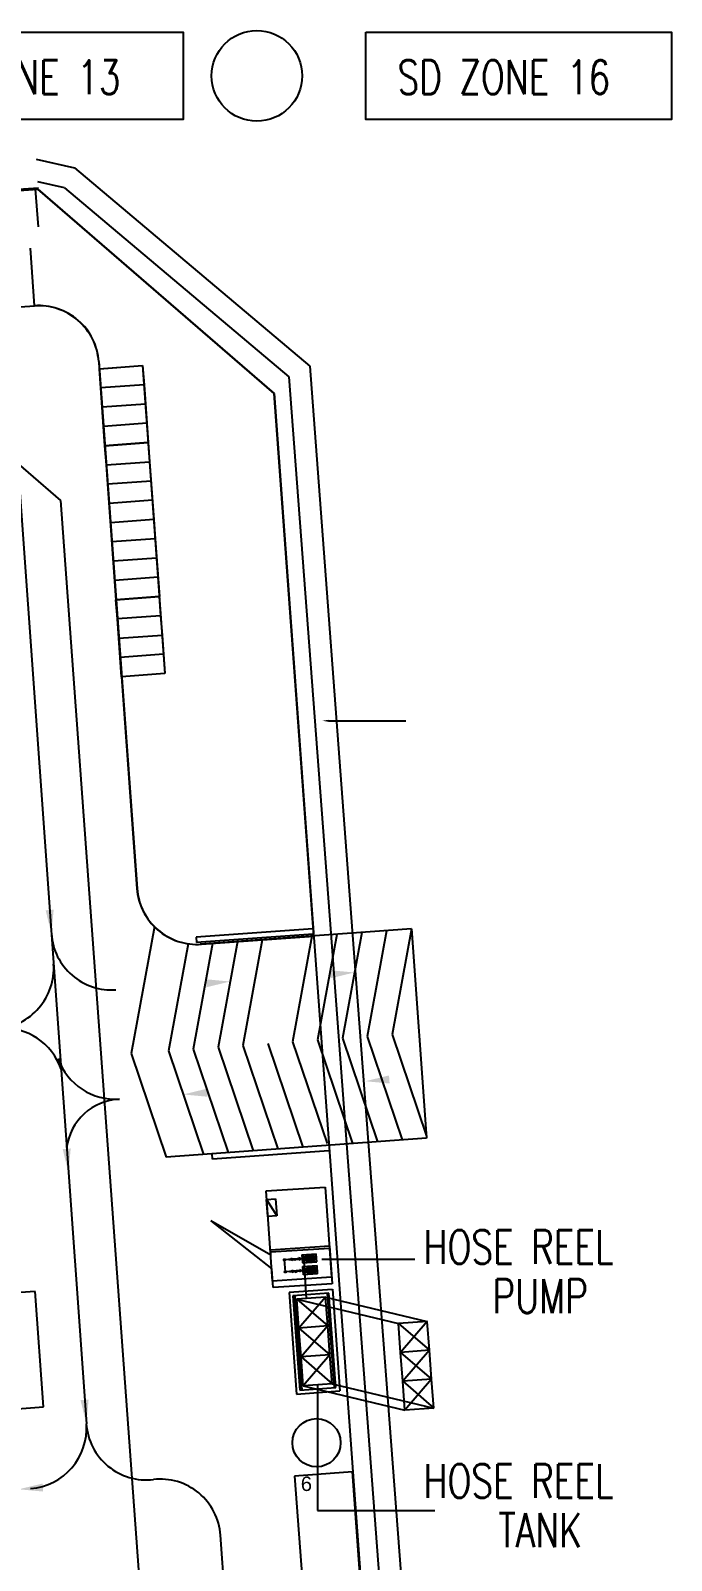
# Model space of a CAD drawing. Extents: x 134044 to 2458691, y -1196082 to 3409924.
# Drawn here: x 134823.5 to 134866, y 153257.6 to 153358.9 of the extents above; entities that cross this region are included whole.
import ezdxf

# ---------------------------------------------------------------- set-up
doc = ezdxf.new("R2010")
doc.units = 0
doc.linetypes.add('HIDDEN', pattern=[0.375, 0.25, -0.125])
doc.layers.get('0').update_dxf_attribs({"linetype": 'CONTINUOUS'})
for name, color, linetype in [('$DRAIN', 5, 'CONTINUOUS'), ('$LOTMLK', 7, 'CONTINUOUS'), ('000_-_ARCHITECT', 251, 'CONTINUOUS'), ('000_-_BORDER', 7, 'CONTINUOUS'), ('000_-_LAYOUT', 7, 'CONTINUOUS'), ('000_-_PARKING', 7, 'CONTINUOUS'), ('000_-_SETBACK_LINE', 6, 'CONTINUOUS'), ('000_-_TRAFIK', 7, 'HIDDEN'), ('1', 251, 'CONTINUOUS'), ('ARROW', 7, 'CONTINUOUS'), ('BOMBA', 20, 'CONTINUOUS'), ('F_COL', 3, 'CONTINUOUS'), ('HR_TANK', 1, 'CONTINUOUS'), ('MIMIC_SIZE', 7, 'CONTINUOUS'), ('TNB', 2, 'CONTINUOUS')]:
    doc.layers.add(name, color=color, linetype=linetype)
doc.styles.add('PLOT02__REVB$0$NARROW', font='SIMPLEX', dxfattribs={"width": 0.75})
doc.styles.get("Standard").update_dxf_attribs({"font": 'arial.ttf'})

msp = doc.modelspace()

# ---------------------------------------------------------------- linework, layer by layer
at = {"layer": '$DRAIN', "color": 0, "linetype": 'BYBLOCK'}
for p, q in [((134823.858, 153350.438, 0), (134826.383, 153349.856, 0)), ((134826.383, 153349.856, 0), (134841.983, 153336.715, 0)), ((134823.815, 153348.443, 0), (134821.495, 153348.278, 0)), ((134821.673, 153348.371, 0), (134823.993, 153348.536, 0)), ((134823.993, 153345.94, 0), (134823.815, 153348.443, 0)), ((134825.721, 153348.532, 0), (134823.964, 153348.937, 0)), ((134825.721, 153348.532, 0), (134840.594, 153336.004, 0)), ((134840.594, 153336.004, 0), (134843.372, 153299.151, 0)), ((134841.983, 153336.715, 0), (134844.805, 153299.287, 0)), ((134843.372, 153299.151, 0), (134844.425, 153285.186, 0)), ((134844.805, 153299.287, 0), (134845.859, 153285.306, 0)), ((134845.859, 153285.306, 0), (134853.888, 153178.808, 0)), ((134844.425, 153285.186, 0), (134852.457, 153178.642, 0))]:
    msp.add_line(p, q, dxfattribs=at)
at = {"layer": '$LOTMLK', "color": 0, "linetype": 'BYBLOCK'}
for p, q in [((134748.295, 153342.967, 0), (134823.96, 153348.443, 0)), ((134823.96, 153348.443, 0), (134839.627, 153334.912, 0)), ((134839.627, 153334.912, 0), (134850.42, 153186.911, 0))]:
    msp.add_line(p, q, dxfattribs=at)
at = {"color": 7, "linetype": 'BYBLOCK'}
for points in [[(134813.346, 153358.843), (134833.596, 153358.843), (134833.596, 153353.057), (134813.346, 153353.057)], [(134845.709, 153358.843), (134865.958, 153358.843), (134865.958, 153353.057), (134845.709, 153353.057)]]:
    msp.add_lwpolyline(points, close=True, dxfattribs=at)
at = {"color": 1, "linetype": 'BYBLOCK'}
msp.add_circle((134838.479, 153355.95), 3, dxfattribs=at)
at = {"layer": '000_-_ARCHITECT', "color": 0, "linetype": 'BYBLOCK'}
for p, q in [((134831.685, 153299.58, 0), (134830.144, 153291.165, 0)), ((134842.189, 153299.435, 0), (134834.461, 153298.871, 0)), ((134833.915, 153298.444, 0), (134832.615, 153291.345, 0)), ((134835.544, 153298.462, 0), (134834.262, 153291.465, 0)), ((134834.461, 153298.871, 0), (134834.487, 153298.513, 0)), ((134842.215, 153299.077, 0), (134834.487, 153298.513, 0)), ((134848.721, 153299.421, 0), (134834.72, 153298.402, 0)), ((134842.247, 153298.95, 0), (134834.814, 153298.408, 0)), ((134837.191, 153298.582, 0), (134835.909, 153291.585, 0)), ((134838.838, 153298.702, 0), (134837.557, 153291.705, 0)), ((134842.132, 153298.941, 0), (134840.851, 153291.944, 0)), ((134843.779, 153299.061, 0), (134842.498, 153292.064, 0)), ((134845.427, 153299.181, 0), (134844.145, 153292.184, 0)), ((134847.074, 153299.301, 0), (134845.792, 153292.304, 0)), ((134848.721, 153299.421, 0), (134847.439, 153292.424, 0)), ((134848.721, 153299.421, 0), (134849.729, 153285.556, 0)), ((134847.439, 153292.424, 0), (134849.72, 153285.686, 0)), ((134832.615, 153291.345, 0), (134834.938, 153284.483, 0)), ((134834.262, 153291.465, 0), (134836.585, 153284.602, 0)), ((134835.909, 153291.585, 0), (134838.232, 153284.722, 0)), ((134837.557, 153291.705, 0), (134839.879, 153284.841, 0)), ((134839.204, 153291.824, 0), (134841.527, 153284.961, 0)), ((134840.851, 153291.944, 0), (134843.131, 153285.207, 0)), ((134842.498, 153292.064, 0), (134844.821, 153285.2, 0)), ((134844.145, 153292.184, 0), (134846.469, 153285.319, 0)), ((134845.792, 153292.304, 0), (134848.116, 153285.439, 0)), ((134830.144, 153291.165, 0), (134832.467, 153284.304, 0)), ((134849.729, 153285.556, 0), (134832.467, 153284.304, 0)), ((134835.531, 153284.165, 0), (134835.505, 153284.524, 0)), ((134843.259, 153284.726, 0), (134835.531, 153284.165, 0)), ((134839.089, 153282.06, 0), (134843.002, 153282.305, 0)), ((134843.002, 153282.305, 0), (134843.419, 153276.337, 0)), ((134839.506, 153276.085, 0), (134839.089, 153282.06, 0)), ((134843.293, 153278.253, 0), (134839.38, 153278, 0)), ((134843.417, 153276.339, 0), (134839.503, 153276.086, 0)), ((134823.781, 153275.399, 0), (134818.2, 153275.001, 0)), ((134824.327, 153267.746, 0), (134823.781, 153275.399, 0)), ((134843.479, 153275.54, 0), (134840.609, 153275.326, 0)), ((134840.609, 153275.326, 0), (134841.112, 153268.598, 0)), ((134843.258, 153275.283, 0), (134840.866, 153275.104, 0)), ((134840.866, 153275.104, 0), (134841.333, 153268.855, 0)), ((134840.986, 153275.113, 0), (134841.452, 153268.864, 0)), ((134843.138, 153275.274, 0), (134843.605, 153269.025, 0)), ((134843.724, 153269.034, 0), (134843.258, 153275.283, 0)), ((134843.486, 153275.541, 0), (134843.988, 153268.813, 0)), ((134841.333, 153268.855, 0), (134843.724, 153269.034, 0)), ((134841.112, 153268.598, 0), (134843.981, 153268.813, 0)), ((134818.746, 153267.347, 0), (134824.327, 153267.746, 0))]:
    msp.add_line(p, q, dxfattribs=at)
at = {"layer": '000_-_BORDER', "color": 0, "linetype": 'BYBLOCK'}
for p, q in [((134748.295, 153342.967, 0), (134823.96, 153348.443, 0)), ((134823.96, 153348.443, 0), (134839.627, 153334.912, 0)), ((134839.627, 153334.912, 0), (134850.42, 153186.911, 0))]:
    msp.add_line(p, q, dxfattribs=at)
at = {"layer": '000_-_LAYOUT', "color": 0, "linetype": 'BYBLOCK'}
for p, q in [((134823.96, 153348.443, 0), (134748.295, 153342.967, 0)), ((134839.627, 153334.912, 0), (134823.96, 153348.443, 0)), ((134823.442, 153344.539, 0), (134823.719, 153340.712, 0)), ((134757.711, 153335.925, 0), (134823.73, 153340.713, 0)), ((134827.994, 153337.015, 0), (134828.029, 153336.544, 0)), ((134828.005, 153337.016, 0), (134830.537, 153302.105, 0)), ((134828.029, 153336.544, 0), (134830.896, 153336.752, 0)), ((134830.896, 153336.752, 0), (134832.379, 153316.343, 0)), ((134842.247, 153298.95, 0), (134839.627, 153334.912, 0)), ((134832.379, 153316.343, 0), (134829.509, 153316.134, 0)), ((134829.509, 153316.134, 0), (134830.527, 153302.104, 0)), ((134834.803, 153298.407, 0), (134842.247, 153298.95, 0))]:
    msp.add_line(p, q, dxfattribs=at)
for centre, start, end in [((134824.008, 153336.726, 0), 4.14851, 94.14851), ((134824.019, 153336.727), 4.14851, 94.14851), ((134834.513, 153302.393, 0), 184.14851, 274.16723), ((134834.523, 153302.394, 0), 184.14851, 274.16724)]:
    msp.add_arc(centre, 3.997, start, end, dxfattribs=at)
at = {"layer": '000_-_PARKING', "color": 0, "linetype": 'BYBLOCK'}
for p, q in [((134828.036, 153336.544, 0), (134830.906, 153336.753, 0)), ((134828.407, 153331.442, 0), (134828.036, 153336.544, 0)), ((134830.906, 153336.753, 0), (134830.999, 153335.477, 0)), ((134830.999, 153335.477, 0), (134828.129, 153335.269, 0)), ((134830.999, 153335.477, 0), (134831.184, 153332.926, 0)), ((134831.092, 153334.202, 0), (134828.222, 153333.993, 0)), ((134831.184, 153332.926, 0), (134828.314, 153332.718, 0)), ((134831.184, 153332.926, 0), (134831.277, 153331.651, 0)), ((134831.277, 153331.651, 0), (134828.407, 153331.442, 0)), ((134828.409, 153331.442, 0), (134831.279, 153331.651, 0)), ((134828.502, 153330.167, 0), (134828.409, 153331.442, 0)), ((134831.279, 153331.651, 0), (134831.372, 153330.375, 0)), ((134828.5, 153330.167, 0), (134831.372, 153330.375, 0)), ((134828.593, 153328.891, 0), (134828.5, 153330.167, 0)), ((134831.37, 153330.375, 0), (134831.648, 153326.549, 0)), ((134831.463, 153329.1, 0), (134828.593, 153328.891, 0)), ((134829.149, 153321.238, 0), (134828.593, 153328.891, 0)), ((134831.555, 153327.824, 0), (134828.685, 153327.616, 0)), ((134831.648, 153326.549, 0), (134828.778, 153326.34, 0)), ((134831.648, 153326.549, 0), (134831.741, 153325.273, 0)), ((134831.741, 153325.273, 0), (134828.871, 153325.065, 0)), ((134831.741, 153325.273, 0), (134832.019, 153321.447, 0)), ((134831.834, 153323.998, 0), (134828.964, 153323.789, 0)), ((134831.926, 153322.722, 0), (134829.057, 153322.513, 0)), ((134829.138, 153321.236, 0), (134832.008, 153321.445, 0)), ((134829.231, 153319.961, 0), (134829.138, 153321.236, 0)), ((134832.019, 153321.447, 0), (134829.149, 153321.238, 0)), ((134832.008, 153321.445, 0), (134832.101, 153320.17, 0)), ((134832.101, 153320.17, 0), (134829.231, 153319.961, 0)), ((134829.324, 153318.685, 0), (134829.231, 153319.961, 0)), ((134832.101, 153320.17, 0), (134832.194, 153318.894, 0)), ((134829.323, 153318.685, 0), (134832.194, 153318.894, 0)), ((134832.193, 153318.894, 0), (134832.379, 153316.343, 0)), ((134829.509, 153316.134, 0), (134829.323, 153318.685, 0)), ((134832.286, 153317.619, 0), (134829.416, 153317.41, 0)), ((134832.379, 153316.343, 0), (134829.509, 153316.134, 0)), ((134844.807, 153263.448, 0), (134840.98, 153263.17, 0)), ((134840.98, 153263.17, 0), (134841.537, 153255.517, 0)), ((134845.363, 153255.795, 0), (134844.807, 153263.448, 0))]:
    msp.add_line(p, q, dxfattribs=at)
at = {"layer": '000_-_SETBACK_LINE', "color": 0, "linetype": 'BYBLOCK'}
for p, q in [((134825.488, 153327.808, 0), (134818.984, 153333.425, 0)), ((134830.65, 153256.956, 0), (134825.488, 153327.808, 0))]:
    msp.add_line(p, q, dxfattribs=at)
at = {"layer": '000_-_TRAFIK', "color": 0, "linetype": 'BYBLOCK'}
for p, q in [((134822.531, 153331.735, 0), (134827.175, 153266.623)), ((134840.697, 153195.073, 0), (134836.067, 153259.254, 0))]:
    msp.add_line(p, q, dxfattribs=at)
for centre, radius, start, end in [((134828.846, 153299.373, 0), 3.997, 184.07984, 274.15526), ((134821.016, 153296.805, 0), 3.997, 274.01977, 4.07984), ((134821.718, 153288.842), 3.997, 18.96017, 94.01977), ((134829.093, 153292.133, 0), 3.997, 198.96017, 274.15962), ((134829.54, 153284.451, 0), 3.7, 92.42753, 172.73258), ((134823.189, 153266.334), 3.997, 274.16033, 4.07984), ((134831.161, 153266.907), 3.997, 184.07984, 276.60852), ((134832.081, 153258.967), 3.997, 4.12595, 96.60852)]:
    msp.add_arc(centre, radius, start, end, dxfattribs=at)
for points in [[(134824.478, 153300.658), (134824.86, 153299.083), (134825.009, 153300.697)], [(134843.328, 153296.685, 0), (134844.942, 153296.536, 0), (134843.367, 153296.154, 0)], [(134835.093, 153296.087, 0), (134836.707, 153295.937, 0), (134835.131, 153295.556, 0)], [(134847.24, 153289.713, 0), (134845.665, 153289.331, 0), (134847.278, 153289.181, 0)], [(134835.169, 153288.835, 0), (134833.594, 153288.454, 0), (134835.207, 153288.303, 0)], [(134825.606, 153284.837), (134825.988, 153283.262), (134826.138, 153284.876)], [(134826.793, 153268.198), (134827.175, 153266.623), (134827.325, 153268.236)], [(134824.27, 153262.672, 0), (134822.695, 153262.291, 0), (134824.308, 153262.141, 0)]]:
    msp.add_solid(points, dxfattribs=at)
at = {"layer": '1', "color": 0, "linetype": 'BYBLOCK'}
msp.add_lwpolyline([(134843.218, 153313.216), (134848.344, 153313.214)], dxfattribs=at)
msp.add_solid([(134843.217, 153313.149, 0), (134842.818, 153313.216, 0), (134843.218, 153313.282, 0)], dxfattribs=at)
at = {"layer": 'ARROW', "color": 0, "linetype": 'BYBLOCK'}
for p, q in [((134839.411, 153277.803, 0), (134835.429, 153280.09, 0)), ((134835.429, 153280.09, 0), (134839.472, 153276.91, 0)), ((134839.386, 153278.16, 0), (134843.298, 153278.434, 0)), ((134839.411, 153277.803, 0), (134839.386, 153278.16, 0)), ((134843.298, 153278.434, 0), (134843.474, 153275.911, 0)), ((134839.558, 153275.66, 0), (134839.472, 153276.91, 0)), ((134843.474, 153275.911, 0), (134839.558, 153275.66, 0))]:
    msp.add_line(p, q, dxfattribs=at)
at = {"layer": 'BOMBA', "color": 1, "linetype": 'BYBLOCK'}
for p, q in [((134840.65, 153277.515, 0), (134840.311, 153277.492, 0)), ((134840.366, 153276.703, 0), (134840.311, 153277.492, 0)), ((134840.655, 153277.441, 0), (134840.645, 153277.582, 0)), ((134840.854, 153277.455, 0), (134840.699, 153277.586, 0)), ((134840.709, 153277.445, 0), (134840.699, 153277.586, 0)), ((134840.844, 153277.596, 0), (134840.709, 153277.445, 0)), ((134840.854, 153277.455, 0), (134840.844, 153277.596, 0)), ((134841.093, 153277.545, 0), (134840.849, 153277.528, 0)), ((134840.934, 153277.46, 0), (134840.924, 153277.602, 0)), ((134840.929, 153277.534, 0), (134841.019, 153277.47, 0)), ((134841.043, 153277.501, 0), (134840.996, 153277.441, 0)), ((134841.054, 153277.469, 0), (134841.044, 153277.61, 0)), ((134841.098, 153277.472, 0), (134841.088, 153277.613, 0)), ((134841.125, 153277.497, 0), (134841.119, 153277.591, 0)), ((134841.154, 153277.499, 0), (134841.148, 153277.593, 0)), ((134841.187, 153277.501, 0), (134841.181, 153277.596, 0)), ((134841.218, 153277.48, 0), (134841.208, 153277.621, 0)), ((134841.253, 153277.556, 0), (134841.213, 153277.554, 0)), ((134841.362, 153277.587, 0), (134841.248, 153277.624, 0)), ((134841.258, 153277.483, 0), (134841.248, 153277.624, 0)), ((134841.365, 153277.535, 0), (134841.258, 153277.483, 0)), ((134841.365, 153277.535, 0), (134841.362, 153277.587, 0)), ((134841.525, 153277.575, 0), (134841.363, 153277.564, 0)), ((134841.455, 153277.837, 0), (134842.413, 153277.904, 0)), ((134841.455, 153277.837, 0), (134841.493, 153277.298, 0)), ((134841.493, 153277.298, 0), (134842.451, 153277.365, 0)), ((134842.451, 153277.365, 0), (134841.493, 153277.298, 0)), ((134841.493, 153277.298, 0), (134842.451, 153277.365, 0)), ((134841.608, 153277.742, 0), (134841.514, 153277.736, 0)), ((134841.514, 153277.736, 0), (134841.537, 153277.398, 0)), ((134841.537, 153277.398, 0), (134841.632, 153277.404, 0)), ((134841.561, 153277.739, 0), (134841.757, 153274.931, 0)), ((134841.632, 153277.404, 0), (134841.608, 153277.742, 0)), ((134841.615, 153277.641, 0), (134841.722, 153277.648, 0)), ((134841.625, 153277.506, 0), (134841.732, 153277.513, 0)), ((134842.307, 153277.791, 0), (134841.715, 153277.75, 0)), ((134841.715, 153277.75, 0), (134841.739, 153277.412, 0)), ((134841.739, 153277.412, 0), (134842.33, 153277.453, 0)), ((134841.764, 153277.753, 0), (134841.788, 153277.415, 0)), ((134842.262, 153277.729, 0), (134841.768, 153277.695, 0)), ((134842.267, 153277.662, 0), (134841.773, 153277.627, 0)), ((134842.271, 153277.594, 0), (134841.777, 153277.56, 0)), ((134842.276, 153277.527, 0), (134841.782, 153277.493, 0)), ((134842.258, 153277.788, 0), (134842.282, 153277.45, 0)), ((134842.33, 153277.453, 0), (134842.307, 153277.791, 0)), ((134842.451, 153277.365, 0), (134842.413, 153277.904, 0)), ((134840.705, 153276.727, 0), (134840.366, 153276.703, 0)), ((134840.71, 153276.653, 0), (134840.7, 153276.794, 0)), ((134840.764, 153276.657, 0), (134840.754, 153276.798, 0)), ((134840.909, 153276.667, 0), (134840.754, 153276.798, 0)), ((134840.899, 153276.808, 0), (134840.764, 153276.657, 0)), ((134840.909, 153276.667, 0), (134840.899, 153276.808, 0)), ((134841.148, 153276.757, 0), (134840.904, 153276.74, 0)), ((134840.989, 153276.672, 0), (134840.979, 153276.814, 0)), ((134840.984, 153276.746, 0), (134841.074, 153276.682, 0)), ((134841.098, 153276.713, 0), (134841.051, 153276.652, 0)), ((134841.109, 153276.681, 0), (134841.099, 153276.822, 0)), ((134841.153, 153276.684, 0), (134841.143, 153276.825, 0)), ((134841.18, 153276.709, 0), (134841.174, 153276.803, 0)), ((134841.209, 153276.711, 0), (134841.203, 153276.805, 0)), ((134841.242, 153276.713, 0), (134841.236, 153276.807, 0)), ((134841.273, 153276.692, 0), (134841.263, 153276.833, 0)), ((134841.308, 153276.768, 0), (134841.268, 153276.765, 0)), ((134841.417, 153276.799, 0), (134841.303, 153276.836, 0)), ((134841.313, 153276.695, 0), (134841.303, 153276.836, 0)), ((134841.42, 153276.747, 0), (134841.313, 153276.695, 0)), ((134841.42, 153276.747, 0), (134841.417, 153276.799, 0)), ((134841.58, 153276.787, 0), (134841.418, 153276.776, 0)), ((134841.51, 153277.049, 0), (134842.468, 153277.116, 0)), ((134841.51, 153277.049, 0), (134841.548, 153276.51, 0)), ((134842.506, 153276.577, 0), (134841.548, 153276.51, 0)), ((134841.663, 153276.954, 0), (134841.569, 153276.948, 0)), ((134841.569, 153276.948, 0), (134841.592, 153276.61, 0)), ((134841.592, 153276.61, 0), (134841.687, 153276.616, 0)), ((134841.687, 153276.616, 0), (134841.663, 153276.954, 0)), ((134841.67, 153276.853, 0), (134841.777, 153276.86, 0)), ((134841.68, 153276.718, 0), (134841.787, 153276.725, 0)), ((134842.362, 153277.003, 0), (134841.77, 153276.962, 0)), ((134841.77, 153276.962, 0), (134841.794, 153276.624, 0)), ((134841.794, 153276.624, 0), (134842.385, 153276.665, 0)), ((134841.819, 153276.965, 0), (134841.843, 153276.627, 0)), ((134842.317, 153276.941, 0), (134841.823, 153276.907, 0)), ((134842.322, 153276.874, 0), (134841.828, 153276.839, 0)), ((134842.326, 153276.806, 0), (134841.832, 153276.772, 0)), ((134842.331, 153276.739, 0), (134841.837, 153276.705, 0)), ((134842.313, 153277, 0), (134842.337, 153276.662, 0)), ((134842.385, 153276.665, 0), (134842.362, 153277.003, 0)), ((134842.506, 153276.577, 0), (134842.468, 153277.116, 0))]:
    msp.add_line(p, q, dxfattribs=at)
for centre in [(134840.313, 153277.493, 0), (134840.368, 153276.704, 0)]:
    msp.add_circle(centre, 0.052, dxfattribs=at)
at = {"layer": 'F_COL', "color": 0, "linetype": 'BYBLOCK'}
msp.add_circle((134842.434, 153265.375, 0), 1.599, dxfattribs=at)
at = {"layer": 'HR_TANK', "color": 1, "linetype": 'BYBLOCK'}
for p, q in [((134843.035, 153275.026, 0), (134841.123, 153274.883, 0)), ((134841.123, 153274.883, 0), (134843.178, 153273.114, 0)), ((134841.266, 153272.971, 0), (134841.123, 153274.883, 0)), ((134843.035, 153275.026, 0), (134841.266, 153272.971, 0)), ((134843.178, 153273.114, 0), (134843.035, 153275.026, 0)), ((134843.178, 153273.114, 0), (134841.266, 153272.971, 0)), ((134843.178, 153273.114, 0), (134841.409, 153271.059, 0)), ((134843.321, 153271.201, 0), (134843.178, 153273.114, 0)), ((134841.266, 153272.971, 0), (134843.321, 153271.201, 0)), ((134841.409, 153271.059, 0), (134841.266, 153272.971, 0)), ((134843.321, 153271.201, 0), (134841.409, 153271.059, 0)), ((134841.409, 153271.059, 0), (134843.464, 153269.289, 0)), ((134841.552, 153269.146, 0), (134841.409, 153271.059, 0)), ((134843.321, 153271.201, 0), (134841.552, 153269.146, 0)), ((134843.464, 153269.289, 0), (134843.321, 153271.201, 0)), ((134843.464, 153269.289, 0), (134841.552, 153269.146, 0))]:
    msp.add_line(p, q, dxfattribs=at)
at = {"layer": 'HR_TANK', "color": 0, "linetype": 'BYBLOCK'}
for p, q in [((134841.123, 153274.883, 0), (134847.865, 153273.271, 0)), ((134843.035, 153275.026, 0), (134849.777, 153273.413, 0)), ((134849.777, 153273.413, 0), (134847.865, 153273.271, 0)), ((134847.865, 153273.271, 0), (134849.92, 153271.501, 0)), ((134848.007, 153271.358, 0), (134847.865, 153273.271, 0)), ((134849.777, 153273.413, 0), (134848.007, 153271.358, 0)), ((134849.92, 153271.501, 0), (134849.777, 153273.413, 0)), ((134849.92, 153271.501, 0), (134848.007, 153271.358, 0)), ((134848.007, 153271.358, 0), (134850.063, 153269.589, 0)), ((134848.15, 153269.446, 0), (134848.007, 153271.358, 0)), ((134849.92, 153271.501, 0), (134848.15, 153269.446, 0)), ((134850.063, 153269.589, 0), (134849.92, 153271.501, 0)), ((134841.552, 153269.146, 0), (134848.293, 153267.534, 0)), ((134843.464, 153269.289, 0), (134850.205, 153267.677, 0)), ((134850.063, 153269.589, 0), (134848.15, 153269.446, 0)), ((134848.15, 153269.446, 0), (134850.205, 153267.677, 0)), ((134848.293, 153267.534, 0), (134848.15, 153269.446, 0)), ((134850.063, 153269.589, 0), (134848.293, 153267.534, 0)), ((134850.205, 153267.677, 0), (134850.063, 153269.589, 0)), ((134850.205, 153267.677, 0), (134848.293, 153267.534, 0))]:
    msp.add_line(p, q, dxfattribs=at)
at = {"layer": 'MIMIC_SIZE', "color": 1}
for p, q in [((134842.782, 153277.533), (134848.953, 153277.533)), ((134842.508, 153269.218, 0), (134842.508, 153260.876, 0)), ((134842.508, 153260.876, 0), (134850.266, 153260.876, 0))]:
    msp.add_line(p, q, dxfattribs=at)
at = {"layer": 'TNB', "color": 0, "linetype": 'BYBLOCK'}
for p, q in [((134839.128, 153281.498, 0), (134839.715, 153281.539, 0)), ((134839.128, 153281.498, 0), (134839.794, 153280.414, 0)), ((134839.207, 153280.373, 0), (134839.128, 153281.498, 0)), ((134839.715, 153281.539, 0), (134839.794, 153280.414, 0)), ((134839.794, 153280.414, 0), (134839.207, 153280.373, 0))]:
    msp.add_line(p, q, dxfattribs=at)

# ---------------------------------------------------------------- texts
at = {"color": 7, "style": 'PLOT02__REVB$0$NARROW', "width": 0.75}
for s, p in [('HD ZONE 13', (134815.195, 153354.741)), ('SD ZONE 16', (134847.798, 153354.741)), ('HOSE REEL', (134849.531, 153277.231)), ('PUMP', (134854.093, 153273.968)), ('HOSE REEL', (134849.531, 153261.725)), ('TANK', (134854.492, 153258.463))]:
    msp.add_text(s, height=2.2387, dxfattribs=at).set_placement(p)
at = {"layer": '000_-_PARKING', "color": 0, "linetype": 'BYBLOCK'}
msp.add_text('6', height=0.959, rotation=359.98104, dxfattribs=at).set_placement((134841.389, 153262.178, 0))

doc.saveas('drawing.dxf')
